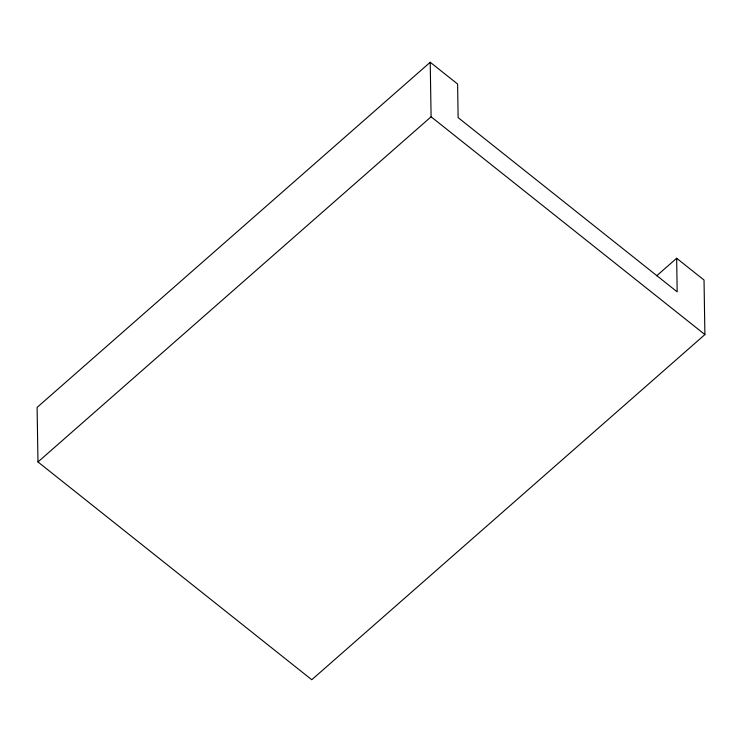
<?xml version="1.0" encoding="UTF-8"?>
<svg xmlns="http://www.w3.org/2000/svg" width="742" height="742" viewBox="0 0 742 742"><rect width="100%" height="100%" fill="white"/><g stroke="black" fill="none" stroke-linecap="round" stroke-linejoin="round"><path stroke-width="1.11" d="M676.648 258.262L677.177 291.847L458.129 117.626L457.61 84.041L430.221 62.263L37.1 407.404L37.972 461.96L311.779 679.737L704.9 334.568L704.028 280.04L676.648 258.262L656.689 275.792M37.972 461.96L431.093 116.791L430.221 62.263M431.093 116.791L704.9 334.568"/></g></svg>
